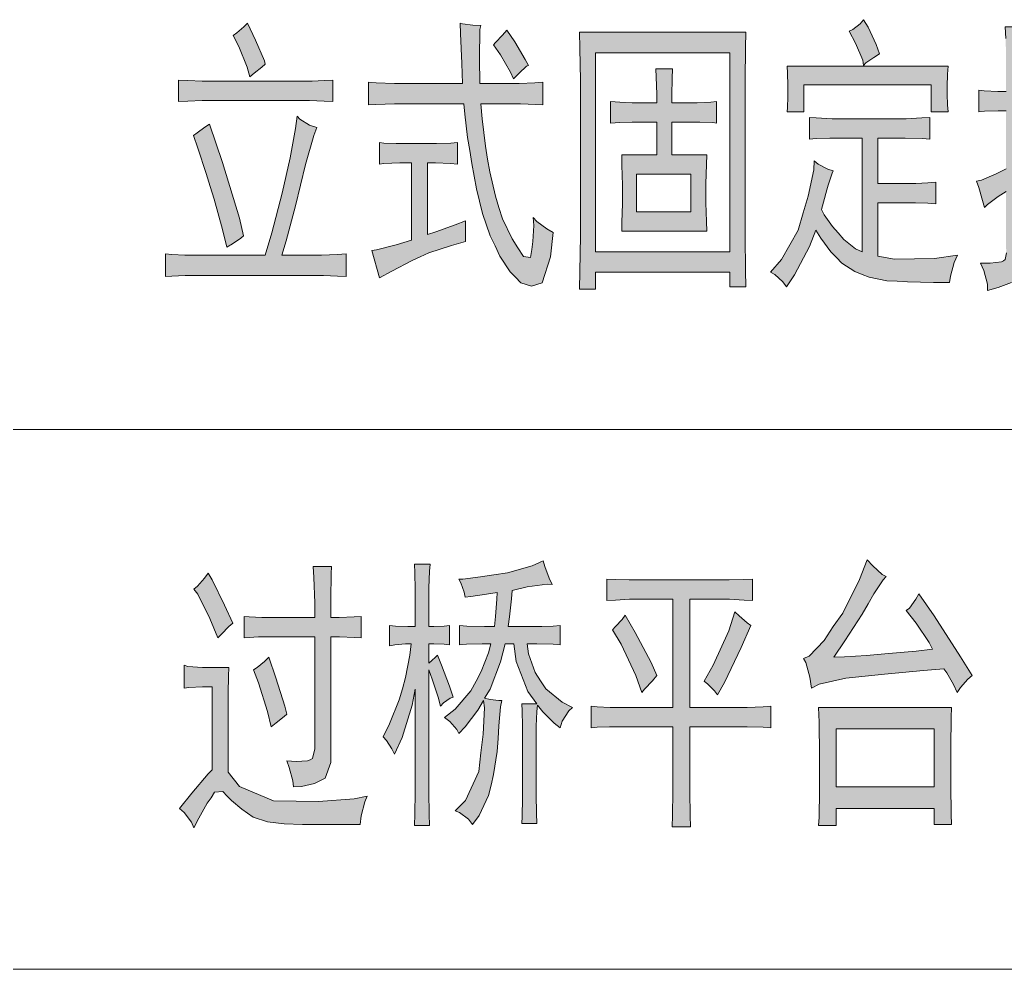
# Model space of a CAD drawing. Header units: millimetres. Extents: x 0 to 207, y 0 to 293.
# Drawn here: x 67.68 to 82.08, y 149.03 to 162.9 of the extents above; entities that cross this region are included whole.
import ezdxf

# ---------------------------------------------------------------- set-up
doc = ezdxf.new("R2010")
doc.units = ezdxf.units.MM

msp = doc.modelspace()

# ---------------------------------------------------------------- hatches: boundary and pattern name
h = msp.add_hatch(color=0)
h.dxf.hatch_style = 2
h.paths.add_polyline_path([(71.010639, 162.852806), (71.127056, 162.602333), (71.257583, 162.302472), (71.268167, 162.253083), (71.222306, 162.21075), (71.109417, 162.119028), (71.045917, 162.069639), (71.007111, 162.21075), (70.883639, 162.510611), (70.8025, 162.669361), (70.855417, 162.711694), (70.957722, 162.799889)])
h = msp.add_hatch(color=0)
h.dxf.hatch_style = 2
h.paths.add_polyline_path([(74.150361, 161.970861), (74.139778, 162.260139), (74.122139, 162.701111), (74.115083, 162.852806), (74.150361, 162.842222), (74.302056, 162.824583), (74.418472, 162.817528), (74.404361, 162.761083), (74.400833, 162.33775), (74.404361, 161.970861), (74.870028, 161.970861), (74.979389, 161.970861), (75.208694, 161.977917), (75.325111, 161.9885), (75.325111, 161.656889), (75.219278, 161.663944), (74.997028, 161.671), (74.880611, 161.671), (74.418472, 161.671), (74.436111, 161.455806), (74.4855, 161.053639), (74.51725, 160.866667), (74.549, 160.679694), (74.633667, 160.326917), (74.683056, 160.161111), (74.735972, 159.995306), (74.873556, 159.698972), (74.958222, 159.571972), (75.042889, 159.441444), (75.145194, 159.430861), (75.162833, 159.547278), (75.176944, 159.663694), (75.191056, 159.896528), (75.184, 160.012944), (75.236917, 159.952972), (75.381556, 159.847139), (75.473278, 159.794222), (75.434472, 159.437917), (75.314528, 159.056917), (75.236917, 159.032222), (75.159306, 159.007528), (75.000556, 159.060444), (74.922944, 159.141583), (74.845333, 159.219194), (74.697167, 159.4485), (74.626611, 159.596667), (74.556056, 159.744833), (74.443167, 160.072917), (74.400833, 160.252833), (74.354972, 160.43275), (74.284417, 160.799639), (74.256194, 160.990139), (74.224444, 161.180639), (74.185639, 161.522833), (74.171528, 161.671), (73.324861, 161.671), (73.155528, 161.671), (72.883889, 161.663944), (72.778056, 161.656889), (72.778056, 161.9885), (72.887417, 161.977917), (73.155528, 161.970861), (73.314278, 161.970861)])
h = msp.add_hatch(color=0)
h.dxf.hatch_style = 2
h.paths.add_polyline_path([(79.798333, 162.736389), (79.85125, 162.761083), (79.957083, 162.842222), (80.006472, 162.902194), (80.0735, 162.792833), (80.189917, 162.542361), (80.239306, 162.40125), (80.158167, 162.351861), (80.04175, 162.270722), (80.006472, 162.235444), (79.995889, 162.313056), (79.890056, 162.56)])
h = msp.add_hatch(color=0)
h.dxf.hatch_style = 2
h.paths.add_polyline_path([(82.087861, 161.854444), (82.087861, 162.154306), (82.084333, 162.627028), (82.077278, 162.799889), (82.320694, 162.799889), (82.313639, 162.658778), (82.310111, 162.186056), (82.310111, 161.854444), (82.39125, 161.854444), (82.528833, 161.8615), (82.588806, 161.872083), (82.588806, 161.554583), (82.528833, 161.565167), (82.39125, 161.572222), (82.310111, 161.572222), (82.310111, 160.841972), (82.564111, 161.025417), (82.564111, 160.94075), (82.578222, 160.767889), (82.588806, 160.676167), (82.51825, 160.651472), (82.380667, 160.577389), (82.310111, 160.528), (82.310111, 159.430861), (82.310111, 159.296806), (82.26425, 159.131), (82.214861, 159.09925), (82.169, 159.063972), (81.971444, 158.989889), (81.81975, 158.947556), (81.816222, 159.039278), (81.763306, 159.240361), (81.717444, 159.346194), (81.855028, 159.346194), (82.020833, 159.363833), (82.049056, 159.381472), (82.07375, 159.399111), (82.094917, 159.497889), (82.087861, 159.579028), (82.087861, 160.393944), (81.971444, 160.319861), (81.816222, 160.203444), (81.773889, 160.161111), (81.745667, 160.259889), (81.689222, 160.450389), (81.657472, 160.542111), (81.728028, 160.55975), (81.943222, 160.651472), (82.087861, 160.725556), (82.087861, 161.572222), (81.971444, 161.572222), (81.773889, 161.565167), (81.69275, 161.554583), (81.69275, 161.872083), (81.770361, 161.8615), (81.967917, 161.854444)])
h = msp.add_hatch(color=0)
h.dxf.hatch_style = 2
h.paths.add_polyline_path([(74.799472, 162.7505), (74.912361, 162.577639), (75.067583, 162.320111), (75.113444, 162.235444), (75.085222, 162.221333), (74.975861, 162.119028), (74.894722, 162.037889), (74.852389, 162.136667), (74.70775, 162.387139), (74.601917, 162.535306), (74.633667, 162.570583), (74.732444, 162.676417)])
h = msp.add_hatch(color=0)
h.paths.add_polyline_path([(78.288444, 162.71875), (78.281389, 162.492972), (78.277861, 162.02025), (78.277861, 161.773306), (78.277861, 159.995306), (78.277861, 159.737778), (78.281389, 159.240361), (78.288444, 159.000472), (78.055611, 159.000472), (78.055611, 159.215667), (76.090639, 159.215667), (76.090639, 158.965194), (75.857806, 158.965194), (75.864861, 159.222722), (75.871917, 159.744833), (75.871917, 160.012944), (75.871917, 161.773306), (75.871917, 162.013194), (75.864861, 162.485917), (75.857806, 162.71875)])
h.paths.add_polyline_path([(78.055611, 159.512), (78.055611, 162.418889), (76.090639, 162.418889), (76.090639, 159.512)])
h = msp.add_hatch(color=0)
h.dxf.hatch_style = 2
h.paths.add_polyline_path([(81.241194, 162.221333), (81.234139, 162.104917), (81.227083, 161.928528), (81.227083, 161.872083), (81.227083, 161.812111), (81.234139, 161.656889), (81.241194, 161.554583), (80.99425, 161.554583), (80.99425, 161.953222), (79.135111, 161.953222), (79.135111, 161.554583), (78.891694, 161.554583), (78.89875, 161.621611), (78.902278, 161.773306), (78.902278, 161.854444), (78.902278, 161.939111), (78.89875, 162.119028), (78.891694, 162.221333)])
h = msp.add_hatch(color=0)
h.paths.add_polyline_path([(77.858056, 161.388778), (77.805139, 161.399361), (77.614639, 161.406417), (77.473528, 161.406417), (77.205417, 161.406417), (77.205417, 160.926639), (77.716944, 160.926639), (77.713417, 160.785528), (77.706361, 160.503306), (77.706361, 160.362194), (77.706361, 160.228139), (77.713417, 159.952972), (77.716944, 159.811861), (76.475167, 159.811861), (76.478694, 159.945917), (76.48575, 160.2105), (76.48575, 160.344556), (76.48575, 160.485667), (76.478694, 160.774944), (76.475167, 160.926639), (76.986694, 160.926639), (76.986694, 161.406417), (76.683306, 161.406417), (76.630389, 161.406417), (76.446944, 161.399361), (76.312889, 161.388778), (76.312889, 161.706278), (76.446944, 161.695694), (76.630389, 161.688639), (76.683306, 161.688639), (76.986694, 161.688639), (76.986694, 161.812111), (76.979639, 162.062583), (76.976111, 162.186056), (77.219528, 162.186056), (77.212472, 162.044944), (77.205417, 161.798), (77.205417, 161.688639), (77.462944, 161.688639), (77.579361, 161.688639), (77.776917, 161.695694), (77.858056, 161.706278)])
h.paths.add_polyline_path([(77.484111, 160.094083), (77.484111, 160.644417), (76.693889, 160.644417), (76.693889, 160.094083)])
h = msp.add_hatch(color=0)
h.dxf.hatch_style = 2
h.paths.add_polyline_path([(71.906694, 162.002611), (71.952556, 162.002611), (72.128944, 162.013194), (72.255944, 162.02025), (72.255944, 161.706278), (72.132472, 161.713333), (71.91375, 161.720389), (71.814972, 161.720389), (70.417972, 161.720389), (70.350944, 161.720389), (70.139278, 161.713333), (70.001694, 161.706278), (70.001694, 162.02025), (70.139278, 162.013194), (70.350944, 162.002611), (70.417972, 162.002611)])
h = msp.add_hatch(color=0)
h.dxf.hatch_style = 2
h.paths.add_polyline_path([(72.023111, 161.325278), (71.97725, 161.208861), (71.857306, 160.789056), (71.783222, 160.485667), (71.712667, 160.182278), (71.575083, 159.67075), (71.511583, 159.462611), (71.987833, 159.462611), (72.093667, 159.462611), (72.3265, 159.473194), (72.4535, 159.48025), (72.4535, 159.148639), (72.3265, 159.155694), (72.121889, 159.166278), (72.047806, 159.166278), (70.19925, 159.166278), (70.100472, 159.166278), (69.906444, 159.155694), (69.814722, 159.148639), (69.814722, 159.48025), (69.906444, 159.473194), (70.093417, 159.462611), (70.185139, 159.462611), (71.268167, 159.462611), (71.366944, 159.787167), (71.518639, 160.36925), (71.575083, 160.626778), (71.631528, 160.884306), (71.709139, 161.314694), (71.733833, 161.491083), (71.772639, 161.44875), (71.917278, 161.364083)])
h = msp.add_hatch(color=0)
h.dxf.hatch_style = 2
h.paths.add_polyline_path([(70.45325, 161.374667), (70.647278, 160.817278), (70.894222, 160.002361), (70.954194, 159.744833), (70.911861, 159.713083), (70.791917, 159.628417), (70.710778, 159.579028), (70.647278, 159.836556), (70.523806, 160.281056), (70.463833, 160.468028), (70.407389, 160.655), (70.283917, 161.025417), (70.220417, 161.208861), (70.273333, 161.247667), (70.38975, 161.332333)])
h = msp.add_hatch(color=0)
h.dxf.hatch_style = 2
h.paths.add_polyline_path([(80.518, 161.455806), (80.630889, 161.455806), (80.856667, 161.466389), (80.973083, 161.473444), (80.973083, 161.155944), (80.86725, 161.166528), (80.616778, 161.173583), (80.472139, 161.173583), (80.218139, 161.173583), (80.218139, 160.510361), (80.704972, 160.510361), (80.768472, 160.510361), (80.948389, 160.517417), (81.064806, 160.528), (81.064806, 160.2105), (80.948389, 160.221083), (80.764944, 160.228139), (80.694389, 160.228139), (80.218139, 160.228139), (80.218139, 159.4485), (80.461556, 159.406167), (81.043639, 159.413222), (81.378778, 159.462611), (81.332917, 159.356778), (81.276472, 159.155694), (81.262361, 159.063972), (81.029528, 159.063972), (80.648528, 159.074556), (80.496833, 159.081611), (80.345139, 159.088667), (80.087611, 159.141583), (79.985306, 159.180389), (79.879472, 159.222722), (79.6925, 159.346194), (79.611361, 159.430861), (79.530222, 159.512), (79.382056, 159.713083), (79.3115, 159.8295), (79.21625, 159.589611), (79.001056, 159.173333), (78.881111, 159.000472), (78.828194, 159.074556), (78.711778, 159.180389), (78.648278, 159.215667), (78.810556, 159.399111), (79.050444, 159.8295), (79.124528, 160.079972), (79.198611, 160.326917), (79.283278, 160.707917), (79.286806, 160.841972), (79.346778, 160.792583), (79.484361, 160.7185), (79.5655, 160.693806), (79.547861, 160.658528), (79.512583, 160.556222), (79.491417, 160.485667), (79.47025, 160.415111), (79.420861, 160.235194), (79.392639, 160.129361), (79.431444, 160.05175), (79.554917, 159.882417), (79.636056, 159.787167), (79.717194, 159.691917), (79.890056, 159.554333), (79.985306, 159.512), (79.985306, 161.173583), (79.611361, 161.173583), (79.512583, 161.173583), (79.315028, 161.166528), (79.21625, 161.155944), (79.21625, 161.473444), (79.315028, 161.466389), (79.547861, 161.455806), (79.681917, 161.455806)])
h = msp.add_hatch(color=0)
h.dxf.hatch_style = 2
h.paths.add_polyline_path([(73.663528, 161.092444), (73.772889, 161.092444), (73.981028, 161.0995), (74.079806, 161.106556), (74.079806, 160.792583), (73.973972, 160.799639), (73.75525, 160.810222), (73.638833, 160.810222), (73.638833, 159.762472), (73.762306, 159.804806), (74.041, 159.903583), (74.196222, 159.963556), (74.196222, 159.663694), (73.988083, 159.603722), (73.656472, 159.494361), (73.533, 159.437917), (73.413056, 159.385), (73.116722, 159.229778), (72.940333, 159.131), (72.823917, 159.529639), (72.894472, 159.540222), (73.18375, 159.614306), (73.406, 159.681333), (73.406, 160.810222), (73.236667, 160.810222), (73.003833, 160.799639), (72.940333, 160.792583), (72.940333, 161.106556), (73.003833, 161.0995), (73.18375, 161.092444), (73.300167, 161.092444)])
h = msp.add_hatch(color=0)
h.dxf.hatch_style = 2
h.paths.add_polyline_path([(71.585667, 152.075444), (71.719722, 152.068389), (71.889056, 152.075444), (71.924333, 152.093083), (71.959611, 152.110722), (71.994889, 152.251833), (71.994889, 152.375306), (71.994889, 153.885194), (71.239944, 153.885194), (71.172917, 153.885194), (71.035333, 153.878139), (70.96125, 153.871083), (70.96125, 154.185056), (71.035333, 154.178), (71.222306, 154.167417), (71.331667, 154.167417), (71.994889, 154.167417), (71.994889, 154.382611), (71.980778, 154.756556), (71.970194, 154.915306), (72.238306, 154.915306), (72.23125, 154.809472), (72.227722, 154.435528), (72.227722, 154.167417), (72.347667, 154.167417), (72.569917, 154.178), (72.668694, 154.185056), (72.668694, 153.871083), (72.573444, 153.878139), (72.354722, 153.885194), (72.227722, 153.885194), (72.227722, 152.24125), (72.227722, 152.05075), (72.146583, 151.821444), (72.068972, 151.786167), (71.991361, 151.747361), (71.797333, 151.7015), (71.680917, 151.694444), (71.670333, 151.786167), (71.620944, 151.976667)])
h = msp.add_hatch(color=0)
h.dxf.hatch_style = 2
h.paths.add_polyline_path([(73.829333, 152.872722), (73.794056, 153.006778), (73.709389, 153.271361), (73.656472, 153.405417), (73.656472, 151.779111), (73.656472, 151.620361), (73.663528, 151.295806), (73.667056, 151.13), (73.448333, 151.13), (73.451861, 151.295806), (73.458917, 151.620361), (73.458917, 151.779111), (73.458917, 153.123194), (73.416583, 152.890361), (73.268417, 152.417639), (73.155528, 152.174222), (73.12025, 152.251833), (73.039111, 152.375306), (72.99325, 152.424694), (73.084972, 152.615194), (73.226083, 152.967972), (73.271944, 153.13025), (73.317806, 153.292528), (73.381306, 153.620611), (73.398944, 153.786417), (73.317806, 153.786417), (73.162583, 153.768778), (73.084972, 153.754667), (73.084972, 154.051), (73.169639, 154.043944), (73.353083, 154.036889), (73.458917, 154.036889), (73.458917, 154.449639), (73.458917, 154.576639), (73.451861, 154.823583), (73.448333, 154.950583), (73.677639, 154.950583), (73.667056, 154.848278), (73.656472, 154.601333), (73.656472, 154.449639), (73.656472, 154.036889), (73.730556, 154.036889), (73.88225, 154.043944), (73.959861, 154.051), (73.959861, 153.768778), (73.88225, 153.779361), (73.730556, 153.786417), (73.656472, 153.786417), (73.656472, 153.504194), (73.695278, 153.535944), (73.762306, 153.595917), (73.783472, 153.620611), (73.843444, 153.472444), (73.959861, 153.165528), (74.016306, 153.006778), (73.970444, 152.989139), (73.875194, 152.922111)])
h = msp.add_hatch(color=0)
h.dxf.hatch_style = 2
h.paths.add_polyline_path([(75.459167, 154.650722), (75.388611, 154.657778), (75.095806, 154.615444), (74.877083, 154.566056), (74.8665, 154.442583), (74.83475, 154.178), (74.817111, 154.036889), (75.236917, 154.036889), (75.307472, 154.036889), (75.476806, 154.043944), (75.575583, 154.051), (75.575583, 153.768778), (75.476806, 153.779361), (75.236917, 153.786417), (75.095806, 153.786417), (75.113444, 153.63825), (75.212222, 153.366611), (75.289833, 153.246667), (75.367444, 153.126722), (75.603806, 152.932694), (75.759028, 152.855083), (75.702583, 152.805694), (75.607333, 152.657528), (75.575583, 152.55875), (75.487389, 152.625778), (75.325111, 152.791583), (75.2475, 152.890361), (75.236917, 152.798639), (75.226333, 152.583444), (75.226333, 152.459972), (75.226333, 151.694444), (75.226333, 151.578028), (75.229861, 151.313444), (75.236917, 151.16175), (75.014667, 151.16175), (75.021722, 151.264056), (75.028778, 151.528639), (75.028778, 151.694444), (75.028778, 152.459972), (75.028778, 152.583444), (75.021722, 152.805694), (75.014667, 152.908), (75.236917, 152.908), (75.102861, 153.087917), (74.933528, 153.528889), (74.89825, 153.786417), (74.77125, 153.786417), (74.70775, 153.521833), (74.556056, 153.123194), (74.471389, 152.989139), (74.556056, 152.9715), (74.683056, 152.957389), (74.725389, 152.957389), (74.70775, 152.865667), (74.679528, 152.586972), (74.668944, 152.4), (74.654833, 152.213028), (74.605444, 151.874361), (74.570167, 151.719139), (74.531361, 151.567444), (74.393778, 151.278167), (74.295, 151.147639), (74.238556, 151.221722), (74.108028, 151.3205), (74.041, 151.345194), (74.196222, 151.496889), (74.386722, 151.920222), (74.418472, 152.191861), (74.450222, 152.467028), (74.471389, 152.848028), (74.457278, 152.957389), (74.372611, 152.816278), (74.189167, 152.572861), (74.097444, 152.474083), (74.069222, 152.534056), (73.963389, 152.650472), (73.889306, 152.706917), (74.044528, 152.830389), (74.273833, 153.0985), (74.347917, 153.239611), (74.422, 153.380722), (74.527833, 153.652361), (74.563111, 153.786417), (74.436111, 153.786417), (74.206806, 153.779361), (74.108028, 153.768778), (74.108028, 154.051), (74.213861, 154.043944), (74.471389, 154.036889), (74.619556, 154.036889), (74.633667, 154.185056), (74.651306, 154.435528), (74.654833, 154.534306), (74.503139, 154.509611), (74.273833, 154.474333), (74.189167, 154.467278), (74.175056, 154.541361), (74.125667, 154.675417), (74.097444, 154.731861), (74.157417, 154.731861), (74.411417, 154.763611), (74.608972, 154.791833), (74.806528, 154.820056), (75.166361, 154.922361), (75.328639, 154.999972), (75.353333, 154.915306), (75.416833, 154.742444)])
h = msp.add_hatch(color=0)
h.dxf.hatch_style = 2
h.paths.add_polyline_path([(80.338083, 154.767139), (80.292222, 154.71775), (80.158167, 154.516667), (80.0735, 154.3685), (79.985306, 154.216806), (79.734833, 153.82875), (79.572556, 153.588861), (79.727778, 153.595917), (80.048806, 153.617083), (80.211083, 153.627667), (80.373361, 153.641778), (80.775528, 153.677056), (81.011889, 153.705278), (80.966028, 153.804056), (80.775528, 154.086278), (80.630889, 154.269722), (80.67675, 154.308528), (80.768472, 154.435528), (80.814333, 154.516667), (81.036583, 154.192111), (81.424639, 153.595917), (81.593972, 153.32075), (81.530472, 153.271361), (81.421111, 153.147889), (81.37525, 153.073806), (81.322333, 153.190222), (81.223556, 153.363083), (81.177694, 153.419528), (80.884889, 153.394833), (80.313389, 153.341917), (80.031167, 153.313694), (79.748944, 153.285472), (79.357361, 153.197278), (79.248, 153.137306), (79.223306, 153.296056), (79.166861, 153.51125), (79.131583, 153.571222), (79.212722, 153.602972), (79.431444, 153.835806), (79.5655, 154.036889), (79.703083, 154.234444), (79.950028, 154.724806), (80.059389, 155.014083), (80.140528, 154.922361), (80.281639, 154.798889)])
h = msp.add_hatch(color=0)
h.dxf.hatch_style = 2
h.paths.add_polyline_path([(70.435611, 154.816528), (70.495583, 154.71775), (70.6755, 154.350861), (70.795444, 154.086278), (70.739, 154.036889), (70.629639, 153.927528), (70.576722, 153.871083), (70.460306, 154.153306), (70.283917, 154.509611), (70.227472, 154.583694), (70.280389, 154.626028), (70.382694, 154.742444)])
h = msp.add_hatch(color=0)
h.dxf.hatch_style = 2
h.paths.add_polyline_path([(77.956833, 154.71775), (78.045028, 154.71775), (78.260222, 154.724806), (78.387222, 154.731861), (78.387222, 154.417889), (78.26375, 154.424944), (78.048556, 154.435528), (77.956833, 154.435528), (77.47, 154.435528), (77.47, 152.855083), (78.179083, 152.855083), (78.306083, 152.855083), (78.542444, 152.865667), (78.655333, 152.872722), (78.655333, 152.55875), (78.542444, 152.565806), (78.306083, 152.572861), (78.179083, 152.572861), (77.47, 152.572861), (77.47, 151.810861), (77.47, 151.627417), (77.473528, 151.278167), (77.480583, 151.112361), (77.212472, 151.112361), (77.219528, 151.278167), (77.223056, 151.627417), (77.223056, 151.810861), (77.223056, 152.572861), (76.376389, 152.572861), (76.29525, 152.572861), (76.118861, 152.565806), (76.027139, 152.55875), (76.027139, 152.872722), (76.118861, 152.865667), (76.305833, 152.855083), (76.397556, 152.855083), (77.223056, 152.855083), (77.223056, 154.435528), (76.679778, 154.435528), (76.591583, 154.435528), (76.383444, 154.424944), (76.259972, 154.417889), (76.259972, 154.731861), (76.383444, 154.724806), (76.584528, 154.71775), (76.665667, 154.71775)])
h = msp.add_hatch(color=0)
h.dxf.hatch_style = 2
h.paths.add_polyline_path([(76.7715, 153.073806), (76.683306, 153.32075), (76.468111, 153.779361), (76.341111, 153.9875), (76.386972, 154.036889), (76.482222, 154.142722), (76.528083, 154.202694), (76.672722, 153.952222), (76.905556, 153.51125), (76.990222, 153.32075), (76.923194, 153.246667), (76.810306, 153.123194)])
h = msp.add_hatch(color=0)
h.dxf.hatch_style = 2
h.paths.add_polyline_path([(77.678139, 153.239611), (77.812194, 153.472444), (78.037972, 153.976917), (78.129694, 154.252083), (78.189667, 154.192111), (78.306083, 154.093333), (78.362528, 154.051), (78.217889, 153.729972), (77.974472, 153.221972), (77.875694, 153.038528), (77.829833, 153.0985), (77.731056, 153.197278)])
h = msp.add_hatch(color=0)
h.dxf.hatch_style = 2
h.paths.add_polyline_path([(71.356361, 152.572861), (71.303444, 152.798639), (71.172917, 153.214917), (71.098833, 153.405417), (71.15175, 153.437167), (71.261111, 153.528889), (71.321083, 153.588861), (71.423389, 153.289), (71.557444, 152.872722), (71.585667, 152.756306), (71.546861, 152.724556), (71.430444, 152.632833)])
h = msp.add_hatch(color=0)
h.dxf.hatch_style = 2
h.paths.add_polyline_path([(70.019333, 151.380472), (70.19925, 151.602722), (70.435611, 151.884944), (70.495583, 151.944917), (70.495583, 153.154944), (70.354472, 153.154944), (70.153389, 153.147889), (70.086361, 153.137306), (70.086361, 153.472444), (70.139278, 153.454806), (70.354472, 153.437167), (70.51675, 153.437167), (70.739, 153.437167), (70.731944, 153.313694), (70.728417, 153.063222), (70.728417, 152.93975), (70.728417, 151.909639), (70.894222, 151.7015), (71.391639, 151.489833), (71.719722, 151.486306), (72.047806, 151.482778), (72.569917, 151.521583), (72.760417, 151.560389), (72.725139, 151.47925), (72.672222, 151.271111), (72.658111, 151.147639), (71.959611, 151.147639), (71.814972, 151.147639), (71.546861, 151.158222), (71.423389, 151.172333), (71.303444, 151.182917), (71.095306, 151.253472), (71.010639, 151.313444), (70.925972, 151.369889), (70.777806, 151.496889), (70.714306, 151.560389), (70.650806, 151.627417), (70.530861, 151.616833), (70.477944, 151.535694), (70.4215, 151.458083), (70.298028, 151.239361), (70.227472, 151.09825), (70.192194, 151.179389), (70.086361, 151.3205)])
h = msp.add_hatch(color=0)
h.paths.add_polyline_path([(81.294111, 152.855083), (81.287056, 152.706917), (81.28, 152.276528), (81.28, 151.994306), (81.28, 151.719139), (81.287056, 151.295806), (81.294111, 151.147639), (81.036583, 151.147639), (81.036583, 151.380472), (79.607833, 151.380472), (79.607833, 151.13), (79.350306, 151.13), (79.357361, 151.253472), (79.364417, 151.638), (79.364417, 151.892), (79.364417, 152.160111), (79.357361, 152.639889), (79.350306, 152.855083)])
h.paths.add_polyline_path([(81.036583, 151.694444), (81.036583, 152.541111), (79.607833, 152.541111), (79.607833, 151.694444)])

# ---------------------------------------------------------------- linework, layer by layer
at = {"color": 0, "lineweight": 0}
for points in [[(71.010639, 162.852806), (71.127056, 162.602333), (71.257583, 162.302472), (71.268167, 162.253083), (71.222306, 162.21075), (71.109417, 162.119028), (71.045917, 162.069639), (71.007111, 162.21075), (70.883639, 162.510611), (70.8025, 162.669361), (70.855417, 162.711694), (70.957722, 162.799889)], [(74.150361, 161.970861), (74.139778, 162.260139), (74.122139, 162.701111), (74.115083, 162.852806), (74.150361, 162.842222), (74.302056, 162.824583), (74.418472, 162.817528), (74.404361, 162.761083), (74.400833, 162.33775), (74.404361, 161.970861), (74.870028, 161.970861), (74.979389, 161.970861), (75.208694, 161.977917), (75.325111, 161.9885), (75.325111, 161.656889), (75.219278, 161.663944), (74.997028, 161.671), (74.880611, 161.671), (74.418472, 161.671), (74.436111, 161.455806), (74.4855, 161.053639), (74.51725, 160.866667), (74.549, 160.679694), (74.633667, 160.326917), (74.683056, 160.161111), (74.735972, 159.995306), (74.873556, 159.698972), (74.958222, 159.571972), (75.042889, 159.441444), (75.145194, 159.430861), (75.162833, 159.547278), (75.176944, 159.663694), (75.191056, 159.896528), (75.184, 160.012944), (75.236917, 159.952972), (75.381556, 159.847139), (75.473278, 159.794222), (75.434472, 159.437917), (75.314528, 159.056917), (75.236917, 159.032222), (75.159306, 159.007528), (75.000556, 159.060444), (74.922944, 159.141583), (74.845333, 159.219194), (74.697167, 159.4485), (74.626611, 159.596667), (74.556056, 159.744833), (74.443167, 160.072917), (74.400833, 160.252833), (74.354972, 160.43275), (74.284417, 160.799639), (74.256194, 160.990139), (74.224444, 161.180639), (74.185639, 161.522833), (74.171528, 161.671), (73.324861, 161.671), (73.155528, 161.671), (72.883889, 161.663944), (72.778056, 161.656889), (72.778056, 161.9885), (72.887417, 161.977917), (73.155528, 161.970861), (73.314278, 161.970861)], [(79.798333, 162.736389), (79.85125, 162.761083), (79.957083, 162.842222), (80.006472, 162.902194), (80.0735, 162.792833), (80.189917, 162.542361), (80.239306, 162.40125), (80.158167, 162.351861), (80.04175, 162.270722), (80.006472, 162.235444), (79.995889, 162.313056), (79.890056, 162.56)], [(74.799472, 162.7505), (74.912361, 162.577639), (75.067583, 162.320111), (75.113444, 162.235444), (75.085222, 162.221333), (74.975861, 162.119028), (74.894722, 162.037889), (74.852389, 162.136667), (74.70775, 162.387139), (74.601917, 162.535306), (74.633667, 162.570583), (74.732444, 162.676417)], [(78.288444, 162.71875), (78.281389, 162.492972), (78.277861, 162.02025), (78.277861, 161.773306), (78.277861, 159.995306), (78.277861, 159.737778), (78.281389, 159.240361), (78.288444, 159.000472), (78.055611, 159.000472), (78.055611, 159.215667), (76.090639, 159.215667), (76.090639, 158.965194), (75.857806, 158.965194), (75.864861, 159.222722), (75.871917, 159.744833), (75.871917, 160.012944), (75.871917, 161.773306), (75.871917, 162.013194), (75.864861, 162.485917), (75.857806, 162.71875)], [(78.055611, 159.512), (78.055611, 162.418889), (76.090639, 162.418889), (76.090639, 159.512)], [(81.241194, 162.221333), (81.234139, 162.104917), (81.227083, 161.928528), (81.227083, 161.872083), (81.227083, 161.812111), (81.234139, 161.656889), (81.241194, 161.554583), (80.99425, 161.554583), (80.99425, 161.953222), (79.135111, 161.953222), (79.135111, 161.554583), (78.891694, 161.554583), (78.89875, 161.621611), (78.902278, 161.773306), (78.902278, 161.854444), (78.902278, 161.939111), (78.89875, 162.119028), (78.891694, 162.221333)], [(77.858056, 161.388778), (77.805139, 161.399361), (77.614639, 161.406417), (77.473528, 161.406417), (77.205417, 161.406417), (77.205417, 160.926639), (77.716944, 160.926639), (77.713417, 160.785528), (77.706361, 160.503306), (77.706361, 160.362194), (77.706361, 160.228139), (77.713417, 159.952972), (77.716944, 159.811861), (76.475167, 159.811861), (76.478694, 159.945917), (76.48575, 160.2105), (76.48575, 160.344556), (76.48575, 160.485667), (76.478694, 160.774944), (76.475167, 160.926639), (76.986694, 160.926639), (76.986694, 161.406417), (76.683306, 161.406417), (76.630389, 161.406417), (76.446944, 161.399361), (76.312889, 161.388778), (76.312889, 161.706278), (76.446944, 161.695694), (76.630389, 161.688639), (76.683306, 161.688639), (76.986694, 161.688639), (76.986694, 161.812111), (76.979639, 162.062583), (76.976111, 162.186056), (77.219528, 162.186056), (77.212472, 162.044944), (77.205417, 161.798), (77.205417, 161.688639), (77.462944, 161.688639), (77.579361, 161.688639), (77.776917, 161.695694), (77.858056, 161.706278)], [(71.906694, 162.002611), (71.952556, 162.002611), (72.128944, 162.013194), (72.255944, 162.02025), (72.255944, 161.706278), (72.132472, 161.713333), (71.91375, 161.720389), (71.814972, 161.720389), (70.417972, 161.720389), (70.350944, 161.720389), (70.139278, 161.713333), (70.001694, 161.706278), (70.001694, 162.02025), (70.139278, 162.013194), (70.350944, 162.002611), (70.417972, 162.002611)], [(72.023111, 161.325278), (71.97725, 161.208861), (71.857306, 160.789056), (71.783222, 160.485667), (71.712667, 160.182278), (71.575083, 159.67075), (71.511583, 159.462611), (71.987833, 159.462611), (72.093667, 159.462611), (72.3265, 159.473194), (72.4535, 159.48025), (72.4535, 159.148639), (72.3265, 159.155694), (72.121889, 159.166278), (72.047806, 159.166278), (70.19925, 159.166278), (70.100472, 159.166278), (69.906444, 159.155694), (69.814722, 159.148639), (69.814722, 159.48025), (69.906444, 159.473194), (70.093417, 159.462611), (70.185139, 159.462611), (71.268167, 159.462611), (71.366944, 159.787167), (71.518639, 160.36925), (71.575083, 160.626778), (71.631528, 160.884306), (71.709139, 161.314694), (71.733833, 161.491083), (71.772639, 161.44875), (71.917278, 161.364083)], [(70.45325, 161.374667), (70.647278, 160.817278), (70.894222, 160.002361), (70.954194, 159.744833), (70.911861, 159.713083), (70.791917, 159.628417), (70.710778, 159.579028), (70.647278, 159.836556), (70.523806, 160.281056), (70.463833, 160.468028), (70.407389, 160.655), (70.283917, 161.025417), (70.220417, 161.208861), (70.273333, 161.247667), (70.38975, 161.332333)], [(80.518, 161.455806), (80.630889, 161.455806), (80.856667, 161.466389), (80.973083, 161.473444), (80.973083, 161.155944), (80.86725, 161.166528), (80.616778, 161.173583), (80.472139, 161.173583), (80.218139, 161.173583), (80.218139, 160.510361), (80.704972, 160.510361), (80.768472, 160.510361), (80.948389, 160.517417), (81.064806, 160.528), (81.064806, 160.2105), (80.948389, 160.221083), (80.764944, 160.228139), (80.694389, 160.228139), (80.218139, 160.228139), (80.218139, 159.4485), (80.461556, 159.406167), (81.043639, 159.413222), (81.378778, 159.462611), (81.332917, 159.356778), (81.276472, 159.155694), (81.262361, 159.063972), (81.029528, 159.063972), (80.648528, 159.074556), (80.496833, 159.081611), (80.345139, 159.088667), (80.087611, 159.141583), (79.985306, 159.180389), (79.879472, 159.222722), (79.6925, 159.346194), (79.611361, 159.430861), (79.530222, 159.512), (79.382056, 159.713083), (79.3115, 159.8295), (79.21625, 159.589611), (79.001056, 159.173333), (78.881111, 159.000472), (78.828194, 159.074556), (78.711778, 159.180389), (78.648278, 159.215667), (78.810556, 159.399111), (79.050444, 159.8295), (79.124528, 160.079972), (79.198611, 160.326917), (79.283278, 160.707917), (79.286806, 160.841972), (79.346778, 160.792583), (79.484361, 160.7185), (79.5655, 160.693806), (79.547861, 160.658528), (79.512583, 160.556222), (79.491417, 160.485667), (79.47025, 160.415111), (79.420861, 160.235194), (79.392639, 160.129361), (79.431444, 160.05175), (79.554917, 159.882417), (79.636056, 159.787167), (79.717194, 159.691917), (79.890056, 159.554333), (79.985306, 159.512), (79.985306, 161.173583), (79.611361, 161.173583), (79.512583, 161.173583), (79.315028, 161.166528), (79.21625, 161.155944), (79.21625, 161.473444), (79.315028, 161.466389), (79.547861, 161.455806), (79.681917, 161.455806)], [(73.663528, 161.092444), (73.772889, 161.092444), (73.981028, 161.0995), (74.079806, 161.106556), (74.079806, 160.792583), (73.973972, 160.799639), (73.75525, 160.810222), (73.638833, 160.810222), (73.638833, 159.762472), (73.762306, 159.804806), (74.041, 159.903583), (74.196222, 159.963556), (74.196222, 159.663694), (73.988083, 159.603722), (73.656472, 159.494361), (73.533, 159.437917), (73.413056, 159.385), (73.116722, 159.229778), (72.940333, 159.131), (72.823917, 159.529639), (72.894472, 159.540222), (73.18375, 159.614306), (73.406, 159.681333), (73.406, 160.810222), (73.236667, 160.810222), (73.003833, 160.799639), (72.940333, 160.792583), (72.940333, 161.106556), (73.003833, 161.0995), (73.18375, 161.092444), (73.300167, 161.092444)], [(77.484111, 160.094083), (77.484111, 160.644417), (76.693889, 160.644417), (76.693889, 160.094083)], [(71.585667, 152.075444), (71.719722, 152.068389), (71.889056, 152.075444), (71.924333, 152.093083), (71.959611, 152.110722), (71.994889, 152.251833), (71.994889, 152.375306), (71.994889, 153.885194), (71.239944, 153.885194), (71.172917, 153.885194), (71.035333, 153.878139), (70.96125, 153.871083), (70.96125, 154.185056), (71.035333, 154.178), (71.222306, 154.167417), (71.331667, 154.167417), (71.994889, 154.167417), (71.994889, 154.382611), (71.980778, 154.756556), (71.970194, 154.915306), (72.238306, 154.915306), (72.23125, 154.809472), (72.227722, 154.435528), (72.227722, 154.167417), (72.347667, 154.167417), (72.569917, 154.178), (72.668694, 154.185056), (72.668694, 153.871083), (72.573444, 153.878139), (72.354722, 153.885194), (72.227722, 153.885194), (72.227722, 152.24125), (72.227722, 152.05075), (72.146583, 151.821444), (72.068972, 151.786167), (71.991361, 151.747361), (71.797333, 151.7015), (71.680917, 151.694444), (71.670333, 151.786167), (71.620944, 151.976667)], [(73.829333, 152.872722), (73.794056, 153.006778), (73.709389, 153.271361), (73.656472, 153.405417), (73.656472, 151.779111), (73.656472, 151.620361), (73.663528, 151.295806), (73.667056, 151.13), (73.448333, 151.13), (73.451861, 151.295806), (73.458917, 151.620361), (73.458917, 151.779111), (73.458917, 153.123194), (73.416583, 152.890361), (73.268417, 152.417639), (73.155528, 152.174222), (73.12025, 152.251833), (73.039111, 152.375306), (72.99325, 152.424694), (73.084972, 152.615194), (73.226083, 152.967972), (73.271944, 153.13025), (73.317806, 153.292528), (73.381306, 153.620611), (73.398944, 153.786417), (73.317806, 153.786417), (73.162583, 153.768778), (73.084972, 153.754667), (73.084972, 154.051), (73.169639, 154.043944), (73.353083, 154.036889), (73.458917, 154.036889), (73.458917, 154.449639), (73.458917, 154.576639), (73.451861, 154.823583), (73.448333, 154.950583), (73.677639, 154.950583), (73.667056, 154.848278), (73.656472, 154.601333), (73.656472, 154.449639), (73.656472, 154.036889), (73.730556, 154.036889), (73.88225, 154.043944), (73.959861, 154.051), (73.959861, 153.768778), (73.88225, 153.779361), (73.730556, 153.786417), (73.656472, 153.786417), (73.656472, 153.504194), (73.695278, 153.535944), (73.762306, 153.595917), (73.783472, 153.620611), (73.843444, 153.472444), (73.959861, 153.165528), (74.016306, 153.006778), (73.970444, 152.989139), (73.875194, 152.922111)], [(75.459167, 154.650722), (75.388611, 154.657778), (75.095806, 154.615444), (74.877083, 154.566056), (74.8665, 154.442583), (74.83475, 154.178), (74.817111, 154.036889), (75.236917, 154.036889), (75.307472, 154.036889), (75.476806, 154.043944), (75.575583, 154.051), (75.575583, 153.768778), (75.476806, 153.779361), (75.236917, 153.786417), (75.095806, 153.786417), (75.113444, 153.63825), (75.212222, 153.366611), (75.289833, 153.246667), (75.367444, 153.126722), (75.603806, 152.932694), (75.759028, 152.855083), (75.702583, 152.805694), (75.607333, 152.657528), (75.575583, 152.55875), (75.487389, 152.625778), (75.325111, 152.791583), (75.2475, 152.890361), (75.236917, 152.798639), (75.226333, 152.583444), (75.226333, 152.459972), (75.226333, 151.694444), (75.226333, 151.578028), (75.229861, 151.313444), (75.236917, 151.16175), (75.014667, 151.16175), (75.021722, 151.264056), (75.028778, 151.528639), (75.028778, 151.694444), (75.028778, 152.459972), (75.028778, 152.583444), (75.021722, 152.805694), (75.014667, 152.908), (75.236917, 152.908), (75.102861, 153.087917), (74.933528, 153.528889), (74.89825, 153.786417), (74.77125, 153.786417), (74.70775, 153.521833), (74.556056, 153.123194), (74.471389, 152.989139), (74.556056, 152.9715), (74.683056, 152.957389), (74.725389, 152.957389), (74.70775, 152.865667), (74.679528, 152.586972), (74.668944, 152.4), (74.654833, 152.213028), (74.605444, 151.874361), (74.570167, 151.719139), (74.531361, 151.567444), (74.393778, 151.278167), (74.295, 151.147639), (74.238556, 151.221722), (74.108028, 151.3205), (74.041, 151.345194), (74.196222, 151.496889), (74.386722, 151.920222), (74.418472, 152.191861), (74.450222, 152.467028), (74.471389, 152.848028), (74.457278, 152.957389), (74.372611, 152.816278), (74.189167, 152.572861), (74.097444, 152.474083), (74.069222, 152.534056), (73.963389, 152.650472), (73.889306, 152.706917), (74.044528, 152.830389), (74.273833, 153.0985), (74.347917, 153.239611), (74.422, 153.380722), (74.527833, 153.652361), (74.563111, 153.786417), (74.436111, 153.786417), (74.206806, 153.779361), (74.108028, 153.768778), (74.108028, 154.051), (74.213861, 154.043944), (74.471389, 154.036889), (74.619556, 154.036889), (74.633667, 154.185056), (74.651306, 154.435528), (74.654833, 154.534306), (74.503139, 154.509611), (74.273833, 154.474333), (74.189167, 154.467278), (74.175056, 154.541361), (74.125667, 154.675417), (74.097444, 154.731861), (74.157417, 154.731861), (74.411417, 154.763611), (74.608972, 154.791833), (74.806528, 154.820056), (75.166361, 154.922361), (75.328639, 154.999972), (75.353333, 154.915306), (75.416833, 154.742444)], [(80.338083, 154.767139), (80.292222, 154.71775), (80.158167, 154.516667), (80.0735, 154.3685), (79.985306, 154.216806), (79.734833, 153.82875), (79.572556, 153.588861), (79.727778, 153.595917), (80.048806, 153.617083), (80.211083, 153.627667), (80.373361, 153.641778), (80.775528, 153.677056), (81.011889, 153.705278), (80.966028, 153.804056), (80.775528, 154.086278), (80.630889, 154.269722), (80.67675, 154.308528), (80.768472, 154.435528), (80.814333, 154.516667), (81.036583, 154.192111), (81.424639, 153.595917), (81.593972, 153.32075), (81.530472, 153.271361), (81.421111, 153.147889), (81.37525, 153.073806), (81.322333, 153.190222), (81.223556, 153.363083), (81.177694, 153.419528), (80.884889, 153.394833), (80.313389, 153.341917), (80.031167, 153.313694), (79.748944, 153.285472), (79.357361, 153.197278), (79.248, 153.137306), (79.223306, 153.296056), (79.166861, 153.51125), (79.131583, 153.571222), (79.212722, 153.602972), (79.431444, 153.835806), (79.5655, 154.036889), (79.703083, 154.234444), (79.950028, 154.724806), (80.059389, 155.014083), (80.140528, 154.922361), (80.281639, 154.798889)], [(70.435611, 154.816528), (70.495583, 154.71775), (70.6755, 154.350861), (70.795444, 154.086278), (70.739, 154.036889), (70.629639, 153.927528), (70.576722, 153.871083), (70.460306, 154.153306), (70.283917, 154.509611), (70.227472, 154.583694), (70.280389, 154.626028), (70.382694, 154.742444)], [(77.956833, 154.71775), (78.045028, 154.71775), (78.260222, 154.724806), (78.387222, 154.731861), (78.387222, 154.417889), (78.26375, 154.424944), (78.048556, 154.435528), (77.956833, 154.435528), (77.47, 154.435528), (77.47, 152.855083), (78.179083, 152.855083), (78.306083, 152.855083), (78.542444, 152.865667), (78.655333, 152.872722), (78.655333, 152.55875), (78.542444, 152.565806), (78.306083, 152.572861), (78.179083, 152.572861), (77.47, 152.572861), (77.47, 151.810861), (77.47, 151.627417), (77.473528, 151.278167), (77.480583, 151.112361), (77.212472, 151.112361), (77.219528, 151.278167), (77.223056, 151.627417), (77.223056, 151.810861), (77.223056, 152.572861), (76.376389, 152.572861), (76.29525, 152.572861), (76.118861, 152.565806), (76.027139, 152.55875), (76.027139, 152.872722), (76.118861, 152.865667), (76.305833, 152.855083), (76.397556, 152.855083), (77.223056, 152.855083), (77.223056, 154.435528), (76.679778, 154.435528), (76.591583, 154.435528), (76.383444, 154.424944), (76.259972, 154.417889), (76.259972, 154.731861), (76.383444, 154.724806), (76.584528, 154.71775), (76.665667, 154.71775)], [(76.7715, 153.073806), (76.683306, 153.32075), (76.468111, 153.779361), (76.341111, 153.9875), (76.386972, 154.036889), (76.482222, 154.142722), (76.528083, 154.202694), (76.672722, 153.952222), (76.905556, 153.51125), (76.990222, 153.32075), (76.923194, 153.246667), (76.810306, 153.123194)], [(77.678139, 153.239611), (77.812194, 153.472444), (78.037972, 153.976917), (78.129694, 154.252083), (78.189667, 154.192111), (78.306083, 154.093333), (78.362528, 154.051), (78.217889, 153.729972), (77.974472, 153.221972), (77.875694, 153.038528), (77.829833, 153.0985), (77.731056, 153.197278)], [(71.356361, 152.572861), (71.303444, 152.798639), (71.172917, 153.214917), (71.098833, 153.405417), (71.15175, 153.437167), (71.261111, 153.528889), (71.321083, 153.588861), (71.423389, 153.289), (71.557444, 152.872722), (71.585667, 152.756306), (71.546861, 152.724556), (71.430444, 152.632833)], [(70.019333, 151.380472), (70.19925, 151.602722), (70.435611, 151.884944), (70.495583, 151.944917), (70.495583, 153.154944), (70.354472, 153.154944), (70.153389, 153.147889), (70.086361, 153.137306), (70.086361, 153.472444), (70.139278, 153.454806), (70.354472, 153.437167), (70.51675, 153.437167), (70.739, 153.437167), (70.731944, 153.313694), (70.728417, 153.063222), (70.728417, 152.93975), (70.728417, 151.909639), (70.894222, 151.7015), (71.391639, 151.489833), (71.719722, 151.486306), (72.047806, 151.482778), (72.569917, 151.521583), (72.760417, 151.560389), (72.725139, 151.47925), (72.672222, 151.271111), (72.658111, 151.147639), (71.959611, 151.147639), (71.814972, 151.147639), (71.546861, 151.158222), (71.423389, 151.172333), (71.303444, 151.182917), (71.095306, 151.253472), (71.010639, 151.313444), (70.925972, 151.369889), (70.777806, 151.496889), (70.714306, 151.560389), (70.650806, 151.627417), (70.530861, 151.616833), (70.477944, 151.535694), (70.4215, 151.458083), (70.298028, 151.239361), (70.227472, 151.09825), (70.192194, 151.179389), (70.086361, 151.3205)], [(81.294111, 152.855083), (81.287056, 152.706917), (81.28, 152.276528), (81.28, 151.994306), (81.28, 151.719139), (81.287056, 151.295806), (81.294111, 151.147639), (81.036583, 151.147639), (81.036583, 151.380472), (79.607833, 151.380472), (79.607833, 151.13), (79.350306, 151.13), (79.357361, 151.253472), (79.364417, 151.638), (79.364417, 151.892), (79.364417, 152.160111), (79.357361, 152.639889), (79.350306, 152.855083)], [(81.036583, 151.694444), (81.036583, 152.541111), (79.607833, 152.541111), (79.607833, 151.694444)]]:
    msp.add_lwpolyline(points, close=True, dxfattribs=at)
for points in [[(82.084333, 162.627028), (82.077278, 162.799889), (82.320694, 162.799889)], [(82.087861, 161.572222), (81.971444, 161.572222), (81.773889, 161.565167), (81.69275, 161.554583), (81.69275, 161.872083), (81.770361, 161.8615), (81.967917, 161.854444), (82.087861, 161.854444)], [(82.087861, 160.393944), (81.971444, 160.319861), (81.816222, 160.203444), (81.773889, 160.161111), (81.745667, 160.259889), (81.689222, 160.450389), (81.657472, 160.542111), (81.728028, 160.55975), (81.943222, 160.651472), (82.087861, 160.725556)], [(82.169, 159.063972), (81.971444, 158.989889), (81.81975, 158.947556), (81.816222, 159.039278), (81.763306, 159.240361), (81.717444, 159.346194), (81.855028, 159.346194), (82.020833, 159.363833), (82.049056, 159.381472), (82.07375, 159.399111), (82.094917, 159.497889)], [(25.124833, 156.915556), (201.9935, 156.915556)], [(25.124833, 149.030972), (201.9935, 149.030972)]]:
    msp.add_lwpolyline(points, dxfattribs=at)

doc.saveas('drawing.dxf')
